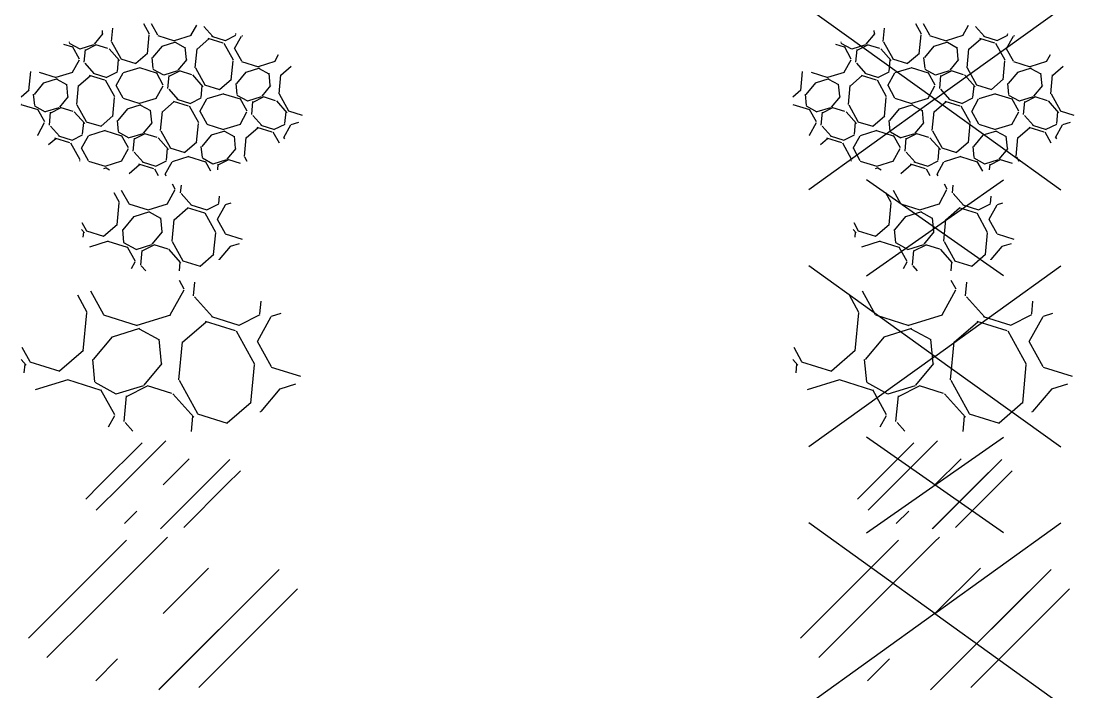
# Model space of a CAD drawing. Header units: metres. Extents: x -77 to 448, y 4806 to 5239.
# Drawn here: x -35.9 to -27.72, y 4850.39 to 4855.61 of the extents above; entities that cross this region are included whole.
import ezdxf
from ezdxf.enums import TextEntityAlignment as Align

# ---------------------------------------------------------------- set-up
doc = ezdxf.new("R2010")
doc.units = ezdxf.units.M
doc.layers.add('V-WE-VH-OPENVERHARDING_STRAATBAKSTEEN-S', color=90, linetype='Continuous', lineweight=25)
doc.styles.add('NLCS-ISO', font='NLCS-ISO.ttf')

# ---------------------------------------------------------------- blocks, each defined once
blk = doc.blocks.new('SVH-BENTONIET-SO')
for p, q in [((0, 2.8), (0.174, 2.974)), ((-4.271, 0), (-1.421, 2.85)), ((-2.8, 0), (0, 2.8)), ((-0.148, -2.948), (4.515, 1.715)), ((0, 0), (1.768, 1.768)), ((2.8, 0), (4.515, 1.715)), ((4.271, 0), (5.23, 0.959)), ((-5.23, -0.959), (-4.271, 0)), ((-4.515, -1.715), (-2.8, 0)), ((-0.173, -2.974), (2.8, 0)), ((1.392, -2.879), (4.271, 0)), ((-2.619, -2.619), (-1.768, -1.768))]:
    blk.add_line(p, q)
at = {"style": 'NLCS-ISO'}
blk.add_attdef('KLEUR', text='', height=1.8, dxfattribs=at).set_placement((6.525, 0), align=Align.MIDDLE_LEFT)
blk = doc.blocks.new('SVH-BENTONIET_KL-SO')
for p, q in [((-2.456, 0), (-0.817, 1.639)), ((0, 1.61), (0.1, 1.71)), ((-1.61, 0), (0, 1.61)), ((-0.085, -1.695), (2.596, 0.986)), ((0, 0), (1.016, 1.016)), ((1.61, 0), (2.596, 0.986)), ((2.456, 0), (3.007, 0.551)), ((-3.007, -0.551), (-2.456, 0)), ((-2.596, -0.986), (-1.61, 0)), ((-0.1, -1.71), (1.61, 0)), ((0.801, -1.655), (2.456, 0)), ((-1.506, -1.506), (-1.016, -1.017))]:
    blk.add_line(p, q)
at = {"style": 'NLCS-ISO'}
blk.add_attdef('KLEUR', text='', height=1.8, dxfattribs=at).set_placement((4.25, 0), align=Align.MIDDLE_LEFT)
at = {"style": 'NLCS-ISO', "flags": 1}
blk.add_attdef('FUNCTIE', text='', height=1.8, dxfattribs=at).set_placement((0, -2.75), align=Align.TOP_CENTER)
blk = doc.blocks.new('SVH-BESTORTING_01-SO')
for p, q in [((0.823, 2.611), (0.638, 2.946)), ((1.184, 2.356), (1.235, 2.892)), ((-2.829, 2.555), (-2.32, 1.634)), ((0.278, 1.61), (0.818, 2.587)), ((-2.952, 1.71), (-3.32, 2.378)), ((1.925, 1.535), (1.226, 2.318)), ((3.765, 1.65), (3.813, 2.153)), ((-3.103, 0.212), (-2.963, 1.691)), ((4.577, 1.666), (4.206, 1.55)), ((-2.313, 1.611), (-1.01, 1.207)), ((-1.008, 1.217), (0.294, 1.622)), ((0.75, 0.549), (1.673, 1.347)), ((2.812, 0.99), (1.643, 1.353)), ((1.882, 1.546), (2.947, 1.215)), ((2.95, 1.219), (3.766, 1.629)), ((4.19, 1.54), (3.651, 0.563)), ((-0.916, 1.084), (-1.982, 0.753)), ((-0.151, 0.638), (-0.919, 1.065)), ((3.564, -0.314), (2.849, 0.981)), ((-2.704, -0.126), (-1.964, 0.763)), ((-0.068, -0.277), (-0.158, 0.671)), ((0.609, -0.913), (0.749, 0.562)), ((3.656, 0.587), (4.196, -0.39)), ((-5.486, 0.354), (-5.179, -0.201)), ((-4.022, -0.563), (-3.096, 0.237)), ((-5.322, -0.338), (-5.521, -0.116)), ((-5.395, -0.641), (-5.363, -0.301)), ((-5.183, -0.209), (-4.021, -0.57)), ((-2.649, -0.986), (-2.731, -0.123)), ((-0.736, -1.115), (-0.041, -0.281)), ((3.413, -1.813), (3.553, -0.334)), ((4.203, -0.413), (5.339, -0.766)), ((-3.707, -0.908), (-4.97, -1.3)), ((-2.407, -1.322), (-3.709, -0.918)), ((-1.826, -1.473), (-2.647, -1.017)), ((-1.819, -1.457), (-0.754, -1.126)), ((-1.419, -1.554), (-0.601, -1.143)), ((0.336, -1.439), (-0.604, -1.147)), ((0.618, -0.923), (1.337, -2.225)), ((5.148, -1.081), (4.534, -1.271)), ((-1.876, -2.276), (-2.415, -1.3)), ((-1.515, -2.531), (-1.42, -1.531)), ((1.194, -2.362), (0.379, -1.45)), ((3.812, -2.15), (4.552, -1.261)), ((2.494, -2.587), (3.42, -1.787)), ((-2.127, -2.746), (-1.881, -2.3)), ((1.097, -2.916), (1.153, -2.325)), ((1.333, -2.233), (2.495, -2.594)), ((3.787, -2.166), (3.785, -2.147)), ((-1.171, -2.907), (-1.473, -2.569))]:
    blk.add_line(p, q)
blk = doc.blocks.new('SVH-BESTORTING_01_KL-SO')
for p, q in [((0.473, 1.501), (0.367, 1.694)), ((0.681, 1.355), (0.71, 1.663)), ((-1.697, 0.984), (-1.909, 1.367)), ((-1.627, 1.469), (-1.334, 0.94)), ((0.16, 0.926), (0.47, 1.487)), ((1.107, 0.883), (0.705, 1.333)), ((2.165, 0.949), (2.192, 1.238)), ((-1.784, 0.122), (-1.704, 0.972)), ((-1.33, 0.927), (-0.581, 0.694)), ((-0.58, 0.7), (0.169, 0.932)), ((1.082, 0.889), (1.695, 0.699)), ((1.696, 0.701), (2.166, 0.937)), ((2.409, 0.885), (2.099, 0.324)), ((2.632, 0.958), (2.418, 0.892)), ((-1.555, -0.073), (-1.129, 0.439)), ((-0.527, 0.623), (-1.14, 0.433)), ((-0.087, 0.367), (-0.528, 0.612)), ((0.431, 0.316), (0.962, 0.775)), ((1.617, 0.569), (0.945, 0.778)), ((2.049, -0.18), (1.638, 0.564)), ((-3.154, 0.204), (-2.978, -0.116)), ((-2.312, -0.324), (-1.78, 0.136)), ((-0.039, -0.159), (-0.091, 0.386)), ((0.35, -0.525), (0.431, 0.323)), ((2.102, 0.337), (2.413, -0.224)), ((-3.06, -0.194), (-3.174, -0.066)), ((-3.102, -0.368), (-3.084, -0.173)), ((-2.98, -0.12), (-2.312, -0.328)), ((-1.523, -0.567), (-1.57, -0.07)), ((-0.423, -0.641), (-0.024, -0.162)), ((1.962, -1.042), (2.043, -0.192)), ((2.417, -0.237), (3.07, -0.44)), ((-2.132, -0.522), (-2.858, -0.747)), ((-1.384, -0.76), (-2.133, -0.528)), ((-1.05, -0.847), (-1.522, -0.585)), ((-1.079, -1.309), (-1.389, -0.747)), ((-1.046, -0.838), (-0.433, -0.647)), ((-0.816, -0.893), (-0.346, -0.657)), ((0.193, -0.828), (-0.347, -0.66)), ((0.355, -0.531), (0.769, -1.279)), ((2.192, -1.237), (2.618, -0.725)), ((2.96, -0.621), (2.607, -0.731)), ((-0.871, -1.455), (-0.816, -0.88)), ((0.687, -1.358), (0.218, -0.834)), ((1.434, -1.488), (1.966, -1.028)), ((-1.223, -1.579), (-1.082, -1.323)), ((-0.673, -1.672), (-0.847, -1.477)), ((0.631, -1.677), (0.663, -1.337)), ((0.766, -1.284), (1.435, -1.492)), ((2.178, -1.246), (2.176, -1.234))]:
    blk.add_line(p, q)
at = {"style": 'NLCS-ISO'}
blk.add_attdef('KLEUR', text='', height=1.8, dxfattribs=at).set_placement((4.25, 0), align=Align.MIDDLE_LEFT)
at = {"style": 'NLCS-ISO', "flags": 1}
blk.add_attdef('FUNCTIE', text='', height=1.8, dxfattribs=at).set_placement((0, -2.75), align=Align.TOP_CENTER)
blk = doc.blocks.new('SVH-BESTORTING_02-SO')
for p, q in [((-0.527, 2.535), (-0.746, 2.933)), ((-0.461, 2.95), (-0.215, 2.504)), ((1.082, 2.48), (1.306, 2.886)), ((-2.671, 2.139), (-2.324, 2.556)), ((-2.351, 2.56), (-2.362, 2.68)), ((-2.008, 2.241), (-1.958, 2.77)), ((-0.608, 1.773), (-0.538, 2.512)), ((-0.207, 2.481), (0.444, 2.279)), ((0.447, 2.289), (1.098, 2.491)), ((1.929, 2.439), (1.579, 2.83)), ((2.421, 2.289), (2.829, 2.494)), ((2.828, 2.516), (2.832, 2.555)), ((3.089, 2.467), (3.054, 2.456)), ((-3.512, 2.027), (-3.853, 2.132)), ((-3.641, 2.205), (-3.644, 2.236)), ((-3.229, 1.946), (-3.639, 2.175)), ((-3.25, 1.561), (-3.52, 2.049)), ((-3.222, 1.963), (-2.689, 2.128)), ((-3.022, 1.914), (-2.613, 2.12)), ((-2.145, 1.969), (-2.615, 2.116)), ((-2, 2.231), (-1.64, 1.58)), ((-0.397, 1.621), (-0.027, 2.066)), ((0.487, 2.221), (-0.045, 2.056)), ((0.869, 1.989), (0.485, 2.202)), ((1.321, 1.953), (1.782, 2.352)), ((2.336, 2.177), (1.752, 2.358)), ((1.886, 2.45), (2.418, 2.284)), ((2.731, 1.523), (2.374, 2.17)), ((3.037, 2.445), (2.768, 1.957)), ((-3.07, 1.437), (-3.022, 1.937)), ((-1.695, 1.502), (-2.102, 1.959)), ((-1.064, 1.398), (-0.601, 1.798)), ((0.907, 1.548), (0.862, 2.022)), ((1.25, 1.229), (1.319, 1.966)), ((2.774, 1.981), (3.043, 1.492)), ((4.34, 1.468), (4.487, 1.736)), ((-3.526, 1.049), (-3.256, 1.537)), ((-2.679, 1.008), (-3.029, 1.399)), ((-1.779, 1.084), (-1.736, 1.54)), ((-1.645, 1.572), (-1.064, 1.391)), ((-0.383, 1.193), (-0.424, 1.625)), ((0.587, 1.127), (0.935, 1.544)), ((2.649, 0.76), (2.72, 1.5)), ((3.051, 1.469), (3.702, 1.267)), ((3.705, 1.277), (4.356, 1.479)), ((4.578, 0.941), (4.98, 1.288)), ((-5.216, 0.341), (-5.146, 1.081)), ((-4.814, 1.05), (-4.163, 0.848)), ((-4.161, 0.858), (-3.51, 1.06)), ((-3.287, 0.522), (-2.825, 0.921)), ((-2.271, 0.745), (-2.856, 0.927)), ((-2.722, 1.019), (-2.189, 0.853)), ((-2.187, 0.857), (-1.778, 1.062)), ((-1.57, 1.014), (-1.84, 0.525)), ((-0.903, 1.227), (-1.554, 1.025)), ((-0.254, 1.014), (-0.905, 1.217)), ((0.029, 0.934), (-0.381, 1.162)), ((0.008, 0.549), (-0.262, 1.037)), ((0.036, 0.951), (0.569, 1.116)), ((0.188, 0.425), (0.236, 0.925)), ((0.236, 0.902), (0.645, 1.108)), ((1.113, 0.957), (0.643, 1.103)), ((1.563, 0.49), (1.156, 0.946)), ((1.258, 1.219), (1.618, 0.568)), ((2.861, 0.609), (3.231, 1.054)), ((3.745, 1.209), (3.213, 1.043)), ((4.127, 0.977), (3.743, 1.19)), ((4.165, 0.535), (4.12, 1.01)), ((4.507, 0.216), (4.577, 0.954)), ((-5.004, 0.19), (-4.634, 0.635)), ((-4.12, 0.79), (-4.653, 0.624)), ((-3.739, 0.557), (-4.122, 0.771)), ((-3.7, 0.116), (-3.745, 0.59)), ((-3.358, -0.203), (-3.288, 0.535)), ((-1.876, 0.092), (-2.234, 0.739)), ((-1.834, 0.549), (-1.564, 0.061)), ((-0.268, 0.037), (0.002, 0.525)), ((1.479, 0.072), (1.522, 0.528)), ((1.613, 0.56), (2.194, 0.379)), ((2.194, 0.386), (2.657, 0.786)), ((2.875, 0.181), (2.834, 0.613)), ((3.846, 0.115), (4.193, 0.532)), ((-5.522, 0.096), (-5.209, 0.367)), ((-4.991, -0.239), (-5.032, 0.193)), ((-4.02, -0.305), (-3.673, 0.113)), ((-1.958, -0.671), (-1.888, 0.069)), ((-1.556, 0.038), (-0.905, -0.164)), ((-0.903, -0.154), (-0.252, 0.048)), ((0.579, -0.004), (0.229, 0.387)), ((0.536, 0.007), (1.069, -0.159)), ((1.071, -0.155), (1.48, 0.05)), ((1.688, 0.001), (1.418, -0.487)), ((2.355, 0.215), (1.704, 0.012)), ((3.004, 0.002), (2.353, 0.205)), ((3.287, -0.078), (2.877, 0.15)), ((3.266, -0.463), (2.996, 0.025)), ((3.294, -0.061), (3.827, 0.104)), ((3.494, -0.11), (3.903, 0.096)), ((4.371, -0.055), (3.901, 0.091)), ((4.516, 0.207), (4.876, -0.445)), ((-4.862, -0.417), (-5.513, -0.215)), ((-5.51, -0.205), (-5.512, -0.205)), ((-4.578, -0.497), (-4.989, -0.269)), ((-4.6, -0.883), (-4.87, -0.394)), ((-4.571, -0.481), (-4.039, -0.315)), ((-4.371, -0.529), (-3.962, -0.324)), ((-3.495, -0.474), (-3.965, -0.328)), ((-3.349, -0.213), (-2.99, -0.864)), ((-1.746, -0.822), (-1.376, -0.378)), ((-0.862, -0.222), (-1.395, -0.388)), ((-0.481, -0.455), (-0.864, -0.242)), ((-0.029, -0.49), (0.433, -0.091)), ((0.987, -0.267), (0.402, -0.085)), ((1.382, -0.92), (1.024, -0.273)), ((3.446, -0.587), (3.493, -0.087)), ((4.821, -0.522), (4.414, -0.066)), ((-4.419, -1.007), (-4.372, -0.506)), ((-3.045, -0.941), (-3.452, -0.485)), ((-2.413, -1.046), (-1.951, -0.645)), ((-0.442, -0.896), (-0.487, -0.422)), ((-0.1, -1.215), (-0.03, -0.477)), ((1.424, -0.463), (1.694, -0.951)), ((2.99, -0.976), (3.26, -0.487)), ((3.837, -1.017), (3.487, -0.625)), ((4.737, -0.94), (4.78, -0.484)), ((4.871, -0.452), (5.405, -0.618)), ((-4.875, -1.395), (-4.606, -0.906)), ((-4.029, -1.436), (-4.378, -1.044)), ((-3.129, -1.359), (-3.086, -0.903)), ((-2.994, -0.871), (-2.413, -1.052)), ((-2.252, -1.217), (-2.904, -1.419)), ((-1.604, -1.429), (-2.255, -1.227)), ((-1.733, -1.251), (-1.774, -0.819)), ((-0.762, -1.317), (-0.415, -0.899)), ((-0.091, -1.225), (0.268, -1.876)), ((1.3, -1.683), (1.37, -0.944)), ((1.702, -0.974), (2.353, -1.177)), ((2.355, -1.166), (3.006, -0.964)), ((3.229, -1.503), (3.691, -1.103)), ((4.245, -1.279), (3.66, -1.097)), ((3.794, -1.006), (4.327, -1.171)), ((4.329, -1.167), (4.738, -0.962)), ((4.946, -1.011), (4.676, -1.499)), ((5.262, -0.906), (4.962, -1)), ((-4.884, -1.391), (-4.859, -1.383)), ((-4.452, -1.762), (-4.175, -1.523)), ((-3.621, -1.698), (-4.205, -1.517)), ((-4.071, -1.425), (-3.539, -1.59)), ((-3.536, -1.586), (-3.128, -1.381)), ((-2.919, -1.43), (-3.189, -1.918)), ((-1.32, -1.509), (-1.731, -1.281)), ((-1.342, -1.895), (-1.612, -1.406)), ((-1.313, -1.493), (-0.781, -1.327)), ((-1.161, -2.019), (-1.114, -1.518)), ((-1.113, -1.541), (-0.704, -1.336)), ((-0.237, -1.486), (-0.707, -1.34)), ((0.213, -1.953), (-0.194, -1.497)), ((1.512, -1.834), (1.882, -1.39)), ((2.396, -1.235), (1.863, -1.4)), ((2.777, -1.467), (2.394, -1.254)), ((2.816, -1.908), (2.771, -1.434)), ((3.158, -2.227), (3.228, -1.489)), ((4.518, -1.712), (4.282, -1.285)), ((4.682, -1.475), (4.721, -1.545)), ((-3.226, -2.352), (-3.583, -1.704)), ((-3.183, -1.894), (-2.914, -2.383)), ((-1.617, -2.407), (-1.348, -1.919)), ((0.129, -2.371), (0.172, -1.915)), ((0.264, -1.884), (0.845, -2.064)), ((0.845, -2.058), (1.307, -1.657)), ((1.525, -2.263), (1.484, -1.831)), ((2.496, -2.329), (2.843, -1.911)), ((-3.241, -2.409), (-3.237, -2.375)), ((-2.906, -2.406), (-2.255, -2.608)), ((-2.252, -2.598), (-1.601, -2.396)), ((-0.771, -2.448), (-1.12, -2.056)), ((-0.813, -2.437), (-0.281, -2.602)), ((-0.278, -2.598), (0.13, -2.393)), ((0.338, -2.442), (0.069, -2.93)), ((1.006, -2.229), (0.355, -2.431)), ((1.654, -2.441), (1.003, -2.239)), ((1.938, -2.521), (1.527, -2.293)), ((1.858, -2.802), (1.646, -2.418)), ((1.945, -2.505), (2.477, -2.339)), ((2.145, -2.553), (2.554, -2.348)), ((3.01, -2.495), (2.551, -2.352)), ((3.167, -2.237), (3.258, -2.403)), ((-2.212, -2.666), (-2.321, -2.7)), ((-2.089, -2.754), (-2.214, -2.685)), ((-1.325, -2.888), (-0.917, -2.535)), ((-0.363, -2.71), (-0.947, -2.529)), ((-0.183, -2.973), (-0.325, -2.717)), ((2.124, -2.746), (2.144, -2.53)), ((0.075, -2.907), (0.112, -2.974))]:
    blk.add_line(p, q)
blk = doc.blocks.new('V-SVH-BENTONIET-SO')
for p, q in [((0, 0), (-4.895, 3.524)), ((0, 0), (4.895, 3.524)), ((0, 2.8), (0.174, 2.974)), ((-4.271, 0), (-1.421, 2.85)), ((-2.8, 0), (0, 2.8)), ((-0.148, -2.948), (4.515, 1.715)), ((0, 0), (1.768, 1.768)), ((2.8, 0), (4.515, 1.715)), ((4.271, 0), (5.23, 0.959)), ((-5.23, -0.959), (-4.271, 0)), ((0, 0), (-4.895, -3.524)), ((-4.515, -1.715), (-2.8, 0)), ((-0.173, -2.974), (2.8, 0)), ((0, 0), (4.895, -3.524)), ((1.392, -2.879), (4.271, 0)), ((-2.619, -2.619), (-1.768, -1.768))]:
    blk.add_line(p, q)
at = {"style": 'NLCS-ISO'}
blk.add_attdef('KLEUR', text='', height=1.8, dxfattribs=at).set_placement((6.525, 0), align=Align.MIDDLE_LEFT)
blk = doc.blocks.new('V-SVH-BENTONIET_KL-SO')
for p, q in [((-2.662, -1.864), (2.662, 1.864)), ((2.662, -1.864), (-2.662, 1.864)), ((-2.456, 0), (-0.817, 1.639)), ((0, 1.61), (0.1, 1.71)), ((-1.61, 0), (0, 1.61)), ((-0.085, -1.695), (2.596, 0.986)), ((0, 0), (1.016, 1.016)), ((1.61, 0), (2.596, 0.986)), ((2.456, 0), (3.007, 0.551)), ((-3.007, -0.551), (-2.456, 0)), ((-2.596, -0.986), (-1.61, 0)), ((-0.1, -1.71), (1.61, 0)), ((0.801, -1.655), (2.456, 0)), ((-1.506, -1.506), (-1.016, -1.017))]:
    blk.add_line(p, q)
at = {"style": 'NLCS-ISO'}
blk.add_attdef('KLEUR', text='', height=1.8, dxfattribs=at).set_placement((4.25, 0), align=Align.MIDDLE_LEFT)
at = {"style": 'NLCS-ISO', "flags": 1}
blk.add_attdef('FUNCTIE', text='', height=1.8, dxfattribs=at).set_placement((0, -2.75), align=Align.TOP_CENTER)
blk = doc.blocks.new('V-SVH-BESTORTING_01-SO')
for p, q in [((0, 0), (-4.895, 3.524)), ((0, 0), (4.895, 3.524)), ((0.823, 2.611), (0.638, 2.946)), ((1.184, 2.356), (1.235, 2.892)), ((-2.829, 2.555), (-2.32, 1.634)), ((0.278, 1.61), (0.818, 2.587)), ((-2.952, 1.71), (-3.32, 2.378)), ((1.925, 1.535), (1.226, 2.318)), ((3.765, 1.65), (3.813, 2.153)), ((-3.103, 0.212), (-2.963, 1.691)), ((4.577, 1.666), (4.206, 1.55)), ((-2.313, 1.611), (-1.01, 1.207)), ((-1.008, 1.217), (0.294, 1.622)), ((0.75, 0.549), (1.673, 1.347)), ((2.812, 0.99), (1.643, 1.353)), ((1.882, 1.546), (2.947, 1.215)), ((2.95, 1.219), (3.766, 1.629)), ((4.19, 1.54), (3.651, 0.563)), ((-0.916, 1.084), (-1.982, 0.753)), ((-0.151, 0.638), (-0.919, 1.065)), ((3.564, -0.314), (2.849, 0.981)), ((-2.704, -0.126), (-1.964, 0.763)), ((-0.068, -0.277), (-0.158, 0.671)), ((0.609, -0.913), (0.749, 0.562)), ((3.656, 0.587), (4.196, -0.39)), ((-5.486, 0.354), (-5.179, -0.201)), ((-4.022, -0.563), (-3.096, 0.237)), ((-5.322, -0.338), (-5.521, -0.116)), ((-5.395, -0.641), (-5.363, -0.301)), ((-5.183, -0.209), (-4.021, -0.57)), ((0, 0), (-4.895, -3.524)), ((-2.649, -0.986), (-2.731, -0.123)), ((-0.736, -1.115), (-0.041, -0.281)), ((0, 0), (4.895, -3.524)), ((3.413, -1.813), (3.553, -0.334)), ((4.203, -0.413), (5.339, -0.766)), ((-3.707, -0.908), (-4.97, -1.3)), ((-2.407, -1.322), (-3.709, -0.918)), ((-1.826, -1.473), (-2.647, -1.017)), ((-1.819, -1.457), (-0.754, -1.126)), ((-1.419, -1.554), (-0.601, -1.143)), ((0.336, -1.439), (-0.604, -1.147)), ((0.618, -0.923), (1.337, -2.225)), ((5.148, -1.081), (4.534, -1.271)), ((-1.876, -2.276), (-2.415, -1.3)), ((-1.515, -2.531), (-1.42, -1.531)), ((1.194, -2.362), (0.379, -1.45)), ((3.812, -2.15), (4.552, -1.261)), ((2.494, -2.587), (3.42, -1.787)), ((-2.127, -2.746), (-1.881, -2.3)), ((1.097, -2.916), (1.153, -2.325)), ((1.333, -2.233), (2.495, -2.594)), ((3.787, -2.166), (3.785, -2.147)), ((-1.171, -2.907), (-1.473, -2.569))]:
    blk.add_line(p, q)
at = {"style": 'NLCS-ISO', "flags": 1}
blk.add_attdef('FUNCTIE', text='', height=1.8, dxfattribs=at).set_placement((0, -3.975), align=Align.TOP_CENTER)
blk = doc.blocks.new('V-SVH-BESTORTING_01_KL-SO')
for p, q in [((-2.662, -1.864), (2.662, 1.864)), ((2.662, -1.864), (-2.662, 1.864)), ((0.473, 1.501), (0.367, 1.694)), ((0.681, 1.355), (0.71, 1.663)), ((-1.697, 0.984), (-1.909, 1.367)), ((-1.627, 1.469), (-1.334, 0.94)), ((0.16, 0.926), (0.47, 1.487)), ((1.107, 0.883), (0.705, 1.333)), ((2.165, 0.949), (2.192, 1.238)), ((-1.784, 0.122), (-1.704, 0.972)), ((-1.33, 0.927), (-0.581, 0.694)), ((-0.58, 0.7), (0.169, 0.932)), ((1.082, 0.889), (1.695, 0.699)), ((1.696, 0.701), (2.166, 0.937)), ((2.409, 0.885), (2.099, 0.324)), ((2.632, 0.958), (2.418, 0.892)), ((-1.555, -0.073), (-1.129, 0.439)), ((-0.527, 0.623), (-1.14, 0.433)), ((-0.087, 0.367), (-0.528, 0.612)), ((0.431, 0.316), (0.962, 0.775)), ((1.617, 0.569), (0.945, 0.778)), ((2.049, -0.18), (1.638, 0.564)), ((-3.154, 0.204), (-2.978, -0.116)), ((-2.312, -0.324), (-1.78, 0.136)), ((-0.039, -0.159), (-0.091, 0.386)), ((0.35, -0.525), (0.431, 0.323)), ((2.102, 0.337), (2.413, -0.224)), ((-3.06, -0.194), (-3.174, -0.066)), ((-3.102, -0.368), (-3.084, -0.173)), ((-2.98, -0.12), (-2.312, -0.328)), ((-1.523, -0.567), (-1.57, -0.07)), ((-0.423, -0.641), (-0.024, -0.162)), ((1.962, -1.042), (2.043, -0.192)), ((2.417, -0.237), (3.07, -0.44)), ((-2.132, -0.522), (-2.858, -0.747)), ((-1.384, -0.76), (-2.133, -0.528)), ((-1.05, -0.847), (-1.522, -0.585)), ((-1.079, -1.309), (-1.389, -0.747)), ((-1.046, -0.838), (-0.433, -0.647)), ((-0.816, -0.893), (-0.346, -0.657)), ((0.193, -0.828), (-0.347, -0.66)), ((0.355, -0.531), (0.769, -1.279)), ((2.192, -1.237), (2.618, -0.725)), ((2.96, -0.621), (2.607, -0.731)), ((-0.871, -1.455), (-0.816, -0.88)), ((0.687, -1.358), (0.218, -0.834)), ((1.434, -1.488), (1.966, -1.028)), ((-1.223, -1.579), (-1.082, -1.323)), ((-0.673, -1.672), (-0.847, -1.477)), ((0.631, -1.677), (0.663, -1.337)), ((0.766, -1.284), (1.435, -1.492)), ((2.178, -1.246), (2.176, -1.234))]:
    blk.add_line(p, q)
at = {"style": 'NLCS-ISO'}
blk.add_attdef('KLEUR', text='', height=1.8, dxfattribs=at).set_placement((4.25, 0), align=Align.MIDDLE_LEFT)
at = {"style": 'NLCS-ISO', "flags": 1}
blk.add_attdef('FUNCTIE', text='', height=1.8, dxfattribs=at).set_placement((0, -2.75), align=Align.TOP_CENTER)
blk = doc.blocks.new('V-SVH-BESTORTING_02-SO')
for p, q in [((0, 0), (-4.895, 3.524)), ((0, 0), (4.895, 3.524)), ((-0.527, 2.535), (-0.746, 2.933)), ((-0.461, 2.95), (-0.215, 2.504)), ((1.082, 2.48), (1.306, 2.886)), ((-2.671, 2.139), (-2.324, 2.556)), ((-2.351, 2.56), (-2.362, 2.68)), ((-2.008, 2.241), (-1.958, 2.77)), ((-0.608, 1.773), (-0.538, 2.512)), ((-0.207, 2.481), (0.444, 2.279)), ((0.447, 2.289), (1.098, 2.491)), ((1.929, 2.439), (1.579, 2.83)), ((2.421, 2.289), (2.829, 2.494)), ((2.828, 2.516), (2.832, 2.555)), ((3.089, 2.467), (3.054, 2.456)), ((-3.512, 2.027), (-3.853, 2.132)), ((-3.641, 2.205), (-3.644, 2.236)), ((-3.229, 1.946), (-3.639, 2.175)), ((-3.25, 1.561), (-3.52, 2.049)), ((-3.222, 1.963), (-2.689, 2.128)), ((-3.022, 1.914), (-2.613, 2.12)), ((-2.145, 1.969), (-2.615, 2.116)), ((-2, 2.231), (-1.64, 1.58)), ((-0.397, 1.621), (-0.027, 2.066)), ((0.487, 2.221), (-0.045, 2.056)), ((0.869, 1.989), (0.485, 2.202)), ((1.321, 1.953), (1.782, 2.352)), ((2.336, 2.177), (1.752, 2.358)), ((1.886, 2.45), (2.418, 2.284)), ((2.731, 1.523), (2.374, 2.17)), ((3.037, 2.445), (2.768, 1.957)), ((-3.07, 1.437), (-3.022, 1.937)), ((-1.695, 1.502), (-2.102, 1.959)), ((-1.064, 1.398), (-0.601, 1.798)), ((0.907, 1.548), (0.862, 2.022)), ((1.25, 1.229), (1.319, 1.966)), ((2.774, 1.981), (3.043, 1.492)), ((4.34, 1.468), (4.487, 1.736)), ((-3.526, 1.049), (-3.256, 1.537)), ((-2.679, 1.008), (-3.029, 1.399)), ((-1.779, 1.084), (-1.736, 1.54)), ((-1.645, 1.572), (-1.064, 1.391)), ((-0.383, 1.193), (-0.424, 1.625)), ((0.587, 1.127), (0.935, 1.544)), ((2.649, 0.76), (2.72, 1.5)), ((3.051, 1.469), (3.702, 1.267)), ((3.705, 1.277), (4.356, 1.479)), ((4.578, 0.941), (4.98, 1.288)), ((-5.216, 0.341), (-5.146, 1.081)), ((-4.814, 1.05), (-4.163, 0.848)), ((-4.161, 0.858), (-3.51, 1.06)), ((-3.287, 0.522), (-2.825, 0.921)), ((-2.271, 0.745), (-2.856, 0.927)), ((-2.722, 1.019), (-2.189, 0.853)), ((-2.187, 0.857), (-1.778, 1.062)), ((-1.57, 1.014), (-1.84, 0.525)), ((-0.903, 1.227), (-1.554, 1.025)), ((-0.254, 1.014), (-0.905, 1.217)), ((0.029, 0.934), (-0.381, 1.162)), ((0.008, 0.549), (-0.262, 1.037)), ((0.036, 0.951), (0.569, 1.116)), ((0.188, 0.425), (0.236, 0.925)), ((0.236, 0.902), (0.645, 1.108)), ((1.113, 0.957), (0.643, 1.103)), ((1.563, 0.49), (1.156, 0.946)), ((1.258, 1.219), (1.618, 0.568)), ((2.861, 0.609), (3.231, 1.054)), ((3.745, 1.209), (3.213, 1.043)), ((4.127, 0.977), (3.743, 1.19)), ((4.165, 0.535), (4.12, 1.01)), ((4.507, 0.216), (4.577, 0.954)), ((-5.004, 0.19), (-4.634, 0.635)), ((-4.12, 0.79), (-4.653, 0.624)), ((-3.739, 0.557), (-4.122, 0.771)), ((-3.7, 0.116), (-3.745, 0.59)), ((-3.358, -0.203), (-3.288, 0.535)), ((-1.876, 0.092), (-2.234, 0.739)), ((-1.834, 0.549), (-1.564, 0.061)), ((-0.268, 0.037), (0.002, 0.525)), ((1.479, 0.072), (1.522, 0.528)), ((1.613, 0.56), (2.194, 0.379)), ((2.194, 0.386), (2.657, 0.786)), ((2.875, 0.181), (2.834, 0.613)), ((3.846, 0.115), (4.193, 0.532)), ((-5.522, 0.096), (-5.209, 0.367)), ((-4.991, -0.239), (-5.032, 0.193)), ((-4.02, -0.305), (-3.673, 0.113)), ((-1.958, -0.671), (-1.888, 0.069)), ((-1.556, 0.038), (-0.905, -0.164)), ((-0.903, -0.154), (-0.252, 0.048)), ((0.579, -0.004), (0.229, 0.387)), ((0.536, 0.007), (1.069, -0.159)), ((1.071, -0.155), (1.48, 0.05)), ((1.688, 0.001), (1.418, -0.487)), ((2.355, 0.215), (1.704, 0.012)), ((3.004, 0.002), (2.353, 0.205)), ((3.287, -0.078), (2.877, 0.15)), ((3.266, -0.463), (2.996, 0.025)), ((3.294, -0.061), (3.827, 0.104)), ((3.494, -0.11), (3.903, 0.096)), ((4.371, -0.055), (3.901, 0.091)), ((4.516, 0.207), (4.876, -0.445)), ((-4.862, -0.417), (-5.513, -0.215)), ((-5.51, -0.205), (-5.512, -0.205)), ((-4.578, -0.497), (-4.989, -0.269)), ((0, 0), (-4.895, -3.524)), ((-4.6, -0.883), (-4.87, -0.394)), ((-4.571, -0.481), (-4.039, -0.315)), ((-4.371, -0.529), (-3.962, -0.324)), ((-3.495, -0.474), (-3.965, -0.328)), ((-3.349, -0.213), (-2.99, -0.864)), ((-1.746, -0.822), (-1.376, -0.378)), ((-0.862, -0.222), (-1.395, -0.388)), ((-0.481, -0.455), (-0.864, -0.242)), ((-0.029, -0.49), (0.433, -0.091)), ((0, 0), (4.895, -3.524)), ((0.987, -0.267), (0.402, -0.085)), ((1.382, -0.92), (1.024, -0.273)), ((3.446, -0.587), (3.493, -0.087)), ((4.821, -0.522), (4.414, -0.066)), ((-4.419, -1.007), (-4.372, -0.506)), ((-3.045, -0.941), (-3.452, -0.485)), ((-2.413, -1.046), (-1.951, -0.645)), ((-0.442, -0.896), (-0.487, -0.422)), ((-0.1, -1.215), (-0.03, -0.477)), ((1.424, -0.463), (1.694, -0.951)), ((2.99, -0.976), (3.26, -0.487)), ((3.837, -1.017), (3.487, -0.625)), ((4.737, -0.94), (4.78, -0.484)), ((4.871, -0.452), (5.405, -0.618)), ((-4.875, -1.395), (-4.606, -0.906)), ((-4.029, -1.436), (-4.378, -1.044)), ((-3.129, -1.359), (-3.086, -0.903)), ((-2.994, -0.871), (-2.413, -1.052)), ((-2.252, -1.217), (-2.904, -1.419)), ((-1.604, -1.429), (-2.255, -1.227)), ((-1.733, -1.251), (-1.774, -0.819)), ((-0.762, -1.317), (-0.415, -0.899)), ((-0.091, -1.225), (0.268, -1.876)), ((1.3, -1.683), (1.37, -0.944)), ((1.702, -0.974), (2.353, -1.177)), ((2.355, -1.166), (3.006, -0.964)), ((3.229, -1.503), (3.691, -1.103)), ((4.245, -1.279), (3.66, -1.097)), ((3.794, -1.006), (4.327, -1.171)), ((4.329, -1.167), (4.738, -0.962)), ((4.946, -1.011), (4.676, -1.499)), ((5.262, -0.906), (4.962, -1)), ((-4.884, -1.391), (-4.859, -1.383)), ((-4.452, -1.762), (-4.175, -1.523)), ((-3.621, -1.698), (-4.205, -1.517)), ((-4.071, -1.425), (-3.539, -1.59)), ((-3.536, -1.586), (-3.128, -1.381)), ((-2.919, -1.43), (-3.189, -1.918)), ((-1.32, -1.509), (-1.731, -1.281)), ((-1.342, -1.895), (-1.612, -1.406)), ((-1.313, -1.493), (-0.781, -1.327)), ((-1.161, -2.019), (-1.114, -1.518)), ((-1.113, -1.541), (-0.704, -1.336)), ((-0.237, -1.486), (-0.707, -1.34)), ((0.213, -1.953), (-0.194, -1.497)), ((1.512, -1.834), (1.882, -1.39)), ((2.396, -1.235), (1.863, -1.4)), ((2.777, -1.467), (2.394, -1.254)), ((2.816, -1.908), (2.771, -1.434)), ((3.158, -2.227), (3.228, -1.489)), ((4.518, -1.712), (4.282, -1.285)), ((4.682, -1.475), (4.721, -1.545)), ((-3.226, -2.352), (-3.583, -1.704)), ((-3.183, -1.894), (-2.914, -2.383)), ((-1.617, -2.407), (-1.348, -1.919)), ((0.129, -2.371), (0.172, -1.915)), ((0.264, -1.884), (0.845, -2.064)), ((0.845, -2.058), (1.307, -1.657)), ((1.525, -2.263), (1.484, -1.831)), ((2.496, -2.329), (2.843, -1.911)), ((-3.241, -2.409), (-3.237, -2.375)), ((-2.906, -2.406), (-2.255, -2.608)), ((-2.252, -2.598), (-1.601, -2.396)), ((-0.771, -2.448), (-1.12, -2.056)), ((-0.813, -2.437), (-0.281, -2.602)), ((-0.278, -2.598), (0.13, -2.393)), ((0.338, -2.442), (0.069, -2.93)), ((1.006, -2.229), (0.355, -2.431)), ((1.654, -2.441), (1.003, -2.239)), ((1.938, -2.521), (1.527, -2.293)), ((1.858, -2.802), (1.646, -2.418)), ((1.945, -2.505), (2.477, -2.339)), ((2.145, -2.553), (2.554, -2.348)), ((3.01, -2.495), (2.551, -2.352)), ((3.167, -2.237), (3.258, -2.403)), ((-2.212, -2.666), (-2.321, -2.7)), ((-2.089, -2.754), (-2.214, -2.685)), ((-1.325, -2.888), (-0.917, -2.535)), ((-0.363, -2.71), (-0.947, -2.529)), ((-0.183, -2.973), (-0.325, -2.717)), ((2.124, -2.746), (2.144, -2.53)), ((0.075, -2.907), (0.112, -2.974))]:
    blk.add_line(p, q)
at = {"style": 'NLCS-ISO', "flags": 1}
blk.add_attdef('FUNCTIE', text='', height=1.8, dxfattribs=at).set_placement((0, -3.975), align=Align.TOP_CENTER)

msp = doc.modelspace()

# ---------------------------------------------------------------- block references
at = {"layer": 'V-WE-VH-OPENVERHARDING_STRAATBAKSTEEN-S', "xscale": 0.2, "yscale": 0.2, "zscale": 0.2}
for name, p in [('V-SVH-BESTORTING_02-SO', (-28.7985, 4854.9979)), ('SVH-BESTORTING_02-SO', (-34.7985, 4854.9979)), ('SVH-BESTORTING_01_KL-SO', (-34.7985, 4853.9979)), ('V-SVH-BESTORTING_01_KL-SO', (-28.7985, 4853.9979)), ('V-SVH-BESTORTING_01-SO', (-28.7985, 4852.9979)), ('SVH-BESTORTING_01-SO', (-34.7985, 4852.9979)), ('V-SVH-BENTONIET_KL-SO', (-28.7985, 4851.9979)), ('SVH-BENTONIET_KL-SO', (-34.7985, 4851.9979)), ('V-SVH-BENTONIET-SO', (-28.7985, 4850.9979)), ('SVH-BENTONIET-SO', (-34.7985, 4850.9979))]:
    msp.add_blockref(name, p, dxfattribs=at)

doc.saveas('drawing.dxf')
